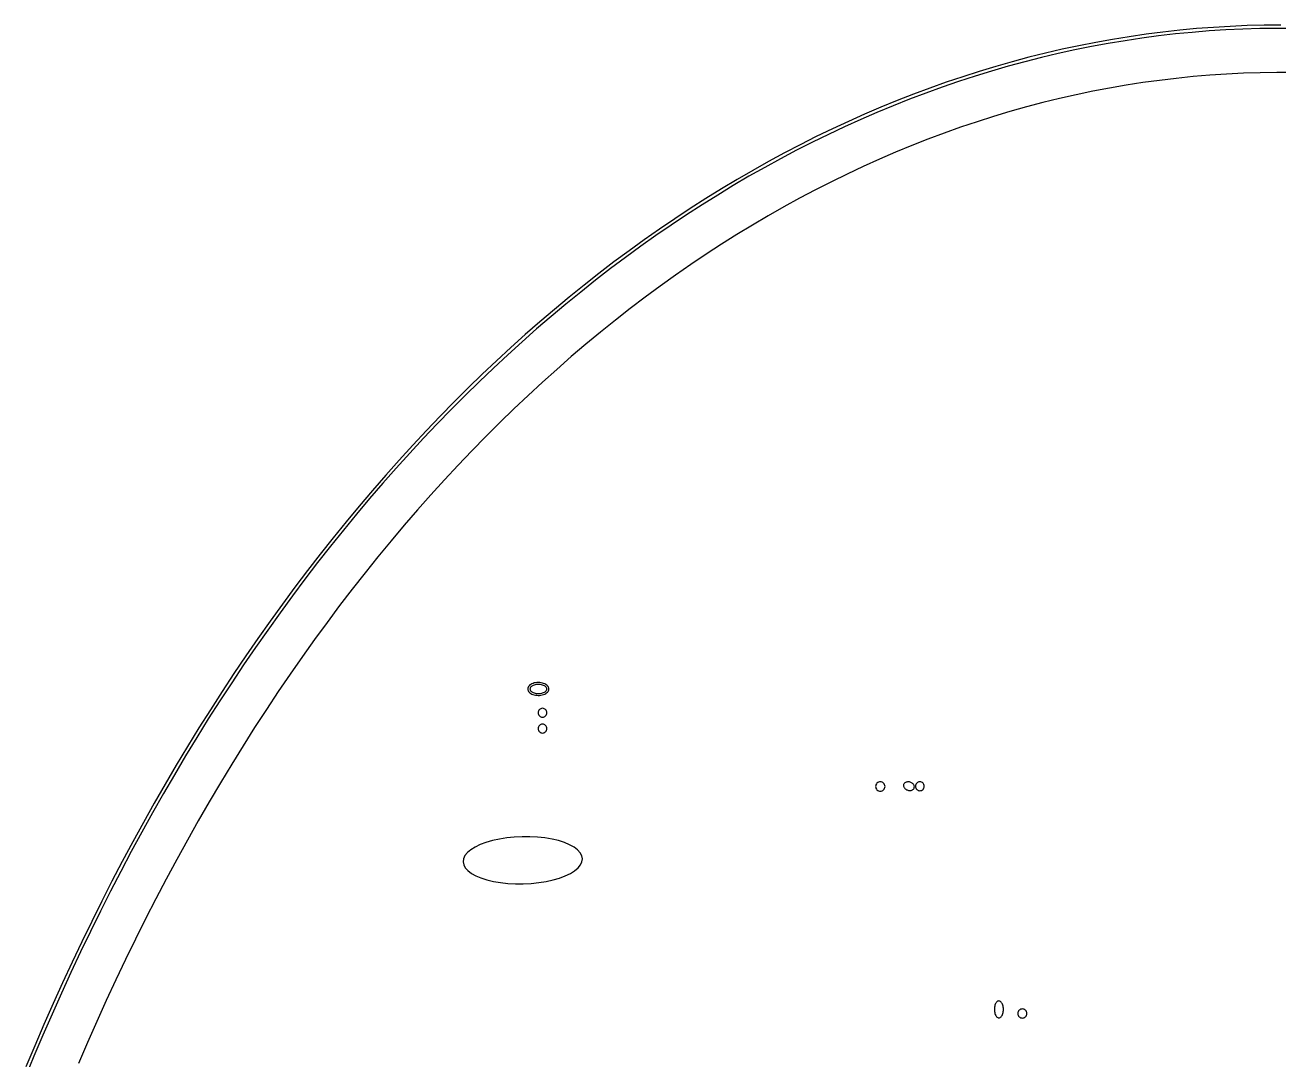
# Model space of a CAD drawing. Extents: x -4 to 217, y -26 to 302.
# Drawn here: x 12.2 to 106.2, y 224.3 to 301.8 of the extents above; entities that cross this region are included whole.
import ezdxf

# ---------------------------------------------------------------- set-up
doc = ezdxf.new("R2010")
doc.units = 0

msp = doc.modelspace()

# ---------------------------------------------------------------- linework, layer by layer
at = {"layer": 'CIRCLES'}
for p, q in [((50.662, 250.361), (50.656, 250.296)), ((50.656, 250.296), (50.662, 250.231)), ((50.681, 250.424), (50.662, 250.361)), ((50.662, 250.231), (50.681, 250.168)), ((50.712, 250.482), (50.681, 250.424)), ((50.681, 250.168), (50.712, 250.11)), ((50.754, 250.532), (50.712, 250.482)), ((50.712, 250.11), (50.754, 250.059)), ((50.805, 250.574), (50.754, 250.532)), ((50.754, 250.059), (50.805, 250.018)), ((50.862, 250.605), (50.805, 250.574)), ((50.805, 250.018), (50.862, 249.987)), ((50.925, 250.624), (50.862, 250.605)), ((50.862, 249.987), (50.925, 249.968)), ((50.99, 250.631), (50.925, 250.624)), ((50.925, 249.968), (50.99, 249.961)), ((51.056, 250.624), (50.99, 250.631)), ((50.99, 249.961), (51.056, 249.968)), ((51.119, 250.605), (51.056, 250.624)), ((51.056, 249.968), (51.119, 249.987)), ((51.176, 250.574), (51.119, 250.605)), ((51.119, 249.987), (51.176, 250.018)), ((51.227, 250.532), (51.176, 250.574)), ((51.176, 250.018), (51.227, 250.059)), ((51.269, 250.482), (51.227, 250.532)), ((51.227, 250.059), (51.269, 250.11)), ((51.3, 250.424), (51.269, 250.482)), ((51.269, 250.11), (51.3, 250.168)), ((51.319, 250.361), (51.3, 250.424)), ((51.3, 250.168), (51.319, 250.231)), ((51.325, 250.296), (51.319, 250.361)), ((51.319, 250.231), (51.325, 250.296)), ((50.662, 249.176), (50.656, 249.111)), ((50.656, 249.111), (50.662, 249.045)), ((50.681, 249.239), (50.662, 249.176)), ((50.662, 249.045), (50.681, 248.982)), ((50.712, 249.296), (50.681, 249.239)), ((50.754, 249.347), (50.712, 249.296)), ((50.805, 249.389), (50.754, 249.347)), ((50.862, 249.42), (50.805, 249.389)), ((50.925, 249.439), (50.862, 249.42)), ((50.99, 249.445), (50.925, 249.439)), ((51.056, 249.439), (50.99, 249.445)), ((51.119, 249.42), (51.056, 249.439)), ((51.176, 249.389), (51.119, 249.42)), ((51.227, 249.347), (51.176, 249.389)), ((51.269, 249.296), (51.227, 249.347)), ((51.3, 249.239), (51.269, 249.296)), ((51.319, 249.176), (51.3, 249.239)), ((51.3, 248.982), (51.319, 249.045)), ((51.325, 249.111), (51.319, 249.176)), ((51.319, 249.045), (51.325, 249.111)), ((50.681, 248.982), (50.712, 248.925)), ((50.712, 248.925), (50.754, 248.874)), ((50.754, 248.874), (50.805, 248.832)), ((50.805, 248.832), (50.862, 248.801)), ((50.862, 248.801), (50.925, 248.782)), ((50.925, 248.782), (50.99, 248.776)), ((50.99, 248.776), (51.056, 248.782)), ((51.056, 248.782), (51.119, 248.801)), ((51.119, 248.801), (51.176, 248.832)), ((51.176, 248.832), (51.227, 248.874)), ((51.227, 248.874), (51.269, 248.925)), ((51.269, 248.925), (51.3, 248.982)), ((75.96, 244.84), (75.954, 244.771)), ((75.954, 244.771), (75.96, 244.703)), ((75.98, 244.906), (75.96, 244.84)), ((75.96, 244.703), (75.98, 244.637)), ((76.013, 244.967), (75.98, 244.906)), ((75.98, 244.637), (76.013, 244.576)), ((76.057, 245.02), (76.013, 244.967)), ((76.013, 244.576), (76.057, 244.522)), ((76.11, 245.064), (76.057, 245.02)), ((76.057, 244.522), (76.11, 244.478)), ((76.171, 245.097), (76.11, 245.064)), ((76.11, 244.478), (76.171, 244.446)), ((76.237, 245.117), (76.171, 245.097)), ((76.171, 244.446), (76.237, 244.426)), ((76.306, 245.124), (76.237, 245.117)), ((76.237, 244.426), (76.306, 244.419)), ((76.375, 245.117), (76.306, 245.124)), ((76.306, 244.419), (76.375, 244.426)), ((76.441, 245.097), (76.375, 245.117)), ((76.375, 244.426), (76.441, 244.446)), ((76.502, 245.064), (76.441, 245.097)), ((76.441, 244.446), (76.502, 244.478)), ((76.555, 245.02), (76.502, 245.064)), ((76.502, 244.478), (76.555, 244.522)), ((76.599, 244.967), (76.555, 245.02)), ((76.555, 244.522), (76.599, 244.576)), ((76.631, 244.906), (76.599, 244.967)), ((76.599, 244.576), (76.631, 244.637)), ((76.651, 244.84), (76.631, 244.906)), ((76.631, 244.637), (76.651, 244.703)), ((76.658, 244.771), (76.651, 244.84)), ((76.651, 244.703), (76.658, 244.771)), ((78.941, 244.858), (78.934, 244.792)), ((78.934, 244.792), (78.941, 244.727)), ((78.96, 244.921), (78.941, 244.858)), ((78.941, 244.727), (78.96, 244.664)), ((78.991, 244.978), (78.96, 244.921)), ((78.96, 244.664), (78.991, 244.607)), ((79.033, 245.029), (78.991, 244.978)), ((78.991, 244.607), (79.033, 244.556)), ((79.083, 245.071), (79.033, 245.029)), ((79.033, 244.556), (79.083, 244.514)), ((79.141, 245.102), (79.083, 245.071)), ((79.083, 244.514), (79.141, 244.483)), ((79.204, 245.121), (79.141, 245.102)), ((79.141, 244.483), (79.204, 244.464)), ((79.269, 245.127), (79.204, 245.121)), ((79.204, 244.464), (79.269, 244.458)), ((79.334, 245.121), (79.269, 245.127)), ((79.269, 244.458), (79.334, 244.464)), ((79.397, 245.102), (79.334, 245.121)), ((79.334, 244.464), (79.397, 244.483)), ((79.455, 245.071), (79.397, 245.102)), ((79.397, 244.483), (79.455, 244.514)), ((79.506, 245.029), (79.455, 245.071)), ((79.455, 244.514), (79.506, 244.556)), ((79.547, 244.978), (79.506, 245.029)), ((79.506, 244.556), (79.547, 244.607)), ((79.578, 244.921), (79.547, 244.978)), ((79.547, 244.607), (79.578, 244.664)), ((79.597, 244.858), (79.578, 244.921)), ((79.578, 244.664), (79.597, 244.727)), ((79.604, 244.792), (79.597, 244.858)), ((79.597, 244.727), (79.604, 244.792)), ((86.618, 227.82), (86.611, 227.753)), ((86.611, 227.753), (86.618, 227.687)), ((86.637, 227.884), (86.618, 227.82)), ((86.618, 227.687), (86.637, 227.623)), ((86.669, 227.943), (86.637, 227.884)), ((86.637, 227.623), (86.669, 227.564)), ((86.711, 227.995), (86.669, 227.943)), ((86.669, 227.564), (86.711, 227.512)), ((86.763, 228.037), (86.711, 227.995)), ((86.711, 227.512), (86.763, 227.47)), ((86.822, 228.069), (86.763, 228.037)), ((86.763, 227.47), (86.822, 227.438)), ((86.886, 228.088), (86.822, 228.069)), ((86.822, 227.438), (86.886, 227.419)), ((86.953, 228.095), (86.886, 228.088)), ((86.886, 227.419), (86.953, 227.412)), ((87.019, 228.088), (86.953, 228.095)), ((86.953, 227.412), (87.019, 227.419)), ((87.083, 228.069), (87.019, 228.088)), ((87.019, 227.419), (87.083, 227.438)), ((87.142, 228.037), (87.083, 228.069)), ((87.083, 227.438), (87.142, 227.47)), ((87.194, 227.995), (87.142, 228.037)), ((87.142, 227.47), (87.194, 227.512)), ((87.236, 227.943), (87.194, 227.995)), ((87.194, 227.512), (87.236, 227.564)), ((87.268, 227.884), (87.236, 227.943)), ((87.236, 227.564), (87.268, 227.623)), ((87.287, 227.82), (87.268, 227.884)), ((87.268, 227.623), (87.287, 227.687)), ((87.294, 227.753), (87.287, 227.82)), ((87.287, 227.687), (87.294, 227.753))]:
    msp.add_line(p, q, dxfattribs=at)
at = {"layer": 'ELLIPSES'}
for p, q in [((101.269, 301.674), (100.005, 301.577)), ((102.533, 301.749), (101.269, 301.674)), ((103.797, 301.803), (102.533, 301.749)), ((105.062, 301.835), (103.797, 301.803)), ((106.327, 301.846), (105.062, 301.835)), ((93.704, 300.771), (92.448, 300.546)), ((94.645, 300.676), (93.388, 300.466)), ((94.962, 300.975), (93.704, 300.771)), ((95.903, 300.864), (94.645, 300.676)), ((96.221, 301.158), (94.962, 300.975)), ((97.162, 301.031), (95.903, 300.864)), ((97.481, 301.319), (96.221, 301.158)), ((98.423, 301.177), (97.162, 301.031)), ((98.743, 301.459), (97.481, 301.319)), ((99.685, 301.301), (98.423, 301.177)), ((100.005, 301.577), (98.743, 301.459)), ((100.947, 301.403), (99.685, 301.301)), ((102.211, 301.484), (100.947, 301.403)), ((103.475, 301.543), (102.211, 301.484)), ((104.739, 301.581), (103.475, 301.543)), ((106.003, 301.597), (104.739, 301.581)), ((107.268, 301.592), (106.003, 301.597)), ((88.692, 299.742), (87.445, 299.431)), ((89.942, 300.031), (88.692, 299.742)), ((90.88, 299.982), (89.629, 299.708)), ((91.194, 300.299), (89.942, 300.031)), ((92.133, 300.235), (90.88, 299.982)), ((92.448, 300.546), (91.194, 300.299)), ((93.388, 300.466), (92.133, 300.235)), ((86.199, 299.099), (84.957, 298.746)), ((87.134, 299.096), (85.89, 298.758)), ((87.445, 299.431), (86.199, 299.099)), ((88.38, 299.413), (87.134, 299.096)), ((89.629, 299.708), (88.38, 299.413)), ((82.48, 297.977), (81.247, 297.561)), ((83.411, 298.019), (82.175, 297.617)), ((83.717, 298.372), (82.48, 297.977)), ((84.649, 298.399), (83.411, 298.019)), ((84.957, 298.746), (83.717, 298.372)), ((85.89, 298.758), (84.649, 298.399)), ((99.739, 297.98), (98.484, 297.853)), ((100.995, 298.086), (99.739, 297.98)), ((102.253, 298.169), (100.995, 298.086)), ((103.51, 298.23), (102.253, 298.169)), ((104.768, 298.269), (103.51, 298.23)), ((106.027, 298.286), (104.768, 298.269)), ((107.285, 298.28), (106.027, 298.286)), ((80.017, 297.124), (78.79, 296.666)), ((80.943, 297.195), (79.714, 296.752)), ((81.247, 297.561), (80.017, 297.124)), ((82.175, 297.617), (80.943, 297.195)), ((93.474, 297.12), (92.226, 296.881)), ((94.724, 297.336), (93.474, 297.12)), ((95.976, 297.531), (94.724, 297.336)), ((97.229, 297.703), (95.976, 297.531)), ((98.484, 297.853), (97.229, 297.703)), ((77.566, 296.187), (76.347, 295.687)), ((78.489, 296.287), (77.267, 295.802)), ((78.79, 296.666), (77.566, 296.187)), ((79.714, 296.752), (78.489, 296.287)), ((88.493, 296.034), (87.254, 295.707)), ((89.735, 296.338), (88.493, 296.034)), ((90.979, 296.621), (89.735, 296.338)), ((92.226, 296.881), (90.979, 296.621)), ((75.132, 295.167), (73.92, 294.626)), ((76.05, 295.296), (74.836, 294.769)), ((76.347, 295.687), (75.132, 295.167)), ((77.267, 295.802), (76.05, 295.296)), ((86.017, 295.359), (84.783, 294.989)), ((87.254, 295.707), (86.017, 295.359)), ((73.626, 294.222), (72.421, 293.654)), ((73.92, 294.626), (72.713, 294.064)), ((74.836, 294.769), (73.626, 294.222)), ((82.324, 294.183), (81.1, 293.747)), ((83.552, 294.596), (82.324, 294.183)), ((84.783, 294.989), (83.552, 294.596)), ((71.51, 293.482), (70.312, 292.88)), ((72.421, 293.654), (71.22, 293.066)), ((72.713, 294.064), (71.51, 293.482)), ((79.879, 293.29), (78.662, 292.811)), ((81.1, 293.747), (79.879, 293.29)), ((69.119, 292.257), (67.93, 291.614)), ((70.024, 292.457), (68.833, 291.827)), ((70.312, 292.88), (69.119, 292.257)), ((71.22, 293.066), (70.024, 292.457)), ((77.448, 292.311), (76.239, 291.79)), ((78.662, 292.811), (77.448, 292.311)), ((67.93, 291.614), (66.747, 290.951)), ((68.833, 291.827), (67.646, 291.178)), ((76.239, 291.79), (75.033, 291.247)), ((66.465, 290.508), (65.289, 289.818)), ((66.747, 290.951), (65.568, 290.267)), ((67.646, 291.178), (66.465, 290.508)), ((73.832, 290.682), (72.636, 290.097)), ((75.033, 291.247), (73.832, 290.682)), ((64.396, 289.564), (63.228, 288.84)), ((65.289, 289.818), (64.118, 289.108)), ((65.568, 290.267), (64.396, 289.564)), ((71.444, 289.49), (70.258, 288.863)), ((72.636, 290.097), (71.444, 289.49)), ((63.228, 288.84), (62.066, 288.097)), ((64.118, 289.108), (62.953, 288.378)), ((70.258, 288.863), (69.076, 288.214)), ((61.794, 287.629), (60.64, 286.859)), ((62.066, 288.097), (60.91, 287.334)), ((62.953, 288.378), (61.794, 287.629)), ((67.899, 287.545), (66.728, 286.855)), ((69.076, 288.214), (67.899, 287.545)), ((60.64, 286.859), (59.492, 286.07)), ((60.91, 287.334), (59.76, 286.552)), ((66.728, 286.855), (65.562, 286.144)), ((58.617, 285.75), (57.479, 284.929)), ((59.492, 286.07), (58.351, 285.262)), ((59.76, 286.552), (58.617, 285.75)), ((65.562, 286.144), (64.402, 285.412)), ((57.479, 284.929), (56.348, 284.088)), ((58.351, 285.262), (57.216, 284.434)), ((64.402, 285.412), (63.247, 284.661)), ((56.348, 284.088), (55.223, 283.228)), ((57.216, 284.434), (56.088, 283.587)), ((62.099, 283.888), (60.957, 283.096)), ((63.247, 284.661), (62.099, 283.888)), ((55.223, 283.228), (54.106, 282.349)), ((56.088, 283.587), (54.966, 282.72)), ((60.957, 283.096), (59.821, 282.283)), ((54.106, 282.349), (52.995, 281.451)), ((54.966, 282.72), (53.851, 281.835)), ((59.821, 282.283), (58.691, 281.45)), ((52.995, 281.451), (51.891, 280.535)), ((53.851, 281.835), (52.743, 280.93)), ((58.691, 281.45), (57.569, 280.598)), ((51.641, 280.007), (50.548, 279.065)), ((51.891, 280.535), (50.794, 279.599)), ((52.743, 280.93), (51.641, 280.007)), ((57.569, 280.598), (56.452, 279.726)), ((50.548, 279.065), (49.461, 278.104)), ((50.794, 279.599), (49.704, 278.645)), ((56.452, 279.726), (55.343, 278.833)), ((49.704, 278.645), (48.622, 277.672)), ((55.343, 278.833), (54.241, 277.922)), ((48.622, 277.672), (47.548, 276.682)), ((49.461, 278.104), (48.382, 277.125)), ((54.241, 277.922), (53.147, 276.991)), ((47.548, 276.682), (46.481, 275.672)), ((48.382, 277.125), (47.311, 276.128)), ((53.147, 276.991), (52.059, 276.04)), ((46.481, 275.672), (45.422, 274.645)), ((47.311, 276.128), (46.247, 275.112)), ((52.059, 276.04), (50.979, 275.071)), ((45.422, 274.645), (44.371, 273.6)), ((46.247, 275.112), (45.191, 274.078)), ((50.979, 275.071), (49.907, 274.082)), ((44.371, 273.6), (43.328, 272.537)), ((45.191, 274.078), (44.144, 273.026)), ((49.907, 274.082), (48.843, 273.075)), ((43.328, 272.537), (42.294, 271.457)), ((44.144, 273.026), (43.104, 271.957)), ((48.843, 273.075), (47.786, 272.049)), ((43.104, 271.957), (42.073, 270.87)), ((47.786, 272.049), (46.738, 271.004)), ((42.073, 270.87), (41.051, 269.765)), ((42.294, 271.457), (41.268, 270.358)), ((46.738, 271.004), (45.698, 269.941)), ((41.051, 269.765), (40.037, 268.643)), ((41.268, 270.358), (40.25, 269.243)), ((45.698, 269.941), (44.667, 268.859)), ((40.25, 269.243), (39.241, 268.11)), ((44.667, 268.859), (43.644, 267.759)), ((39.241, 268.11), (38.241, 266.96)), ((40.037, 268.643), (39.031, 267.504)), ((38.241, 266.96), (37.25, 265.793)), ((39.031, 267.504), (38.035, 266.348)), ((43.644, 267.759), (42.63, 266.642)), ((38.035, 266.348), (37.048, 265.174)), ((42.63, 266.642), (41.624, 265.506)), ((37.048, 265.174), (36.069, 263.984)), ((37.25, 265.793), (36.268, 264.61)), ((41.624, 265.506), (40.628, 264.353)), ((36.268, 264.61), (35.296, 263.41)), ((40.628, 264.353), (39.64, 263.182)), ((35.296, 263.41), (34.332, 262.193)), ((36.069, 263.984), (35.101, 262.778)), ((39.64, 263.182), (38.663, 261.993)), ((34.332, 262.193), (33.378, 260.96)), ((35.101, 262.778), (34.141, 261.555)), ((34.141, 261.555), (33.191, 260.315)), ((38.663, 261.993), (37.694, 260.788)), ((33.191, 260.315), (32.251, 259.06)), ((33.378, 260.96), (32.434, 259.711)), ((37.694, 260.788), (36.735, 259.565)), ((32.434, 259.711), (31.499, 258.446)), ((36.735, 259.565), (35.785, 258.326)), ((31.499, 258.446), (30.574, 257.165)), ((32.251, 259.06), (31.32, 257.788)), ((31.32, 257.788), (30.399, 256.501)), ((35.785, 258.326), (34.846, 257.07)), ((30.574, 257.165), (29.659, 255.868)), ((34.846, 257.07), (33.916, 255.797)), ((29.659, 255.868), (28.755, 254.556)), ((30.399, 256.501), (29.489, 255.198)), ((33.916, 255.797), (32.997, 254.508)), ((29.489, 255.198), (28.588, 253.88)), ((28.588, 253.88), (27.698, 252.546)), ((28.755, 254.556), (27.86, 253.229)), ((32.997, 254.508), (32.087, 253.203)), ((27.86, 253.229), (26.976, 251.886)), ((32.087, 253.203), (31.188, 251.882)), ((26.976, 251.886), (26.102, 250.529)), ((27.698, 252.546), (26.818, 251.198)), ((31.188, 251.882), (30.3, 250.545)), ((49.892, 252.151), (49.884, 252.088)), ((49.884, 252.088), (49.891, 252.026)), ((49.891, 252.026), (49.91, 251.964)), ((49.912, 252.213), (49.892, 252.151)), ((49.91, 251.964), (49.943, 251.904)), ((49.946, 252.272), (49.912, 252.213)), ((49.943, 251.904), (49.989, 251.847)), ((49.992, 252.328), (49.946, 252.272)), ((49.989, 251.847), (50.046, 251.794)), ((50.05, 252.38), (49.992, 252.328)), ((50.119, 252.427), (50.05, 252.38)), ((50.058, 252.12), (50.053, 252.075)), ((50.053, 252.075), (50.059, 252.031)), ((50.074, 252.163), (50.058, 252.12)), ((50.059, 252.031), (50.075, 251.988)), ((50.1, 252.205), (50.074, 252.163)), ((50.075, 251.988), (50.102, 251.946)), ((50.137, 252.245), (50.1, 252.205)), ((50.102, 251.946), (50.139, 251.907)), ((50.197, 252.468), (50.119, 252.427)), ((50.183, 252.282), (50.137, 252.245)), ((50.139, 251.907), (50.185, 251.87)), ((50.237, 252.316), (50.183, 252.282)), ((50.185, 251.87), (50.24, 251.838)), ((50.283, 252.503), (50.197, 252.468)), ((50.299, 252.345), (50.237, 252.316)), ((50.24, 251.838), (50.302, 251.809)), ((50.376, 252.53), (50.283, 252.503)), ((50.368, 252.37), (50.299, 252.345)), ((50.442, 252.39), (50.368, 252.37)), ((50.475, 252.549), (50.376, 252.53)), ((50.52, 252.405), (50.442, 252.39)), ((50.576, 252.561), (50.475, 252.549)), ((50.601, 252.414), (50.52, 252.405)), ((50.68, 252.564), (50.576, 252.561)), ((50.684, 252.417), (50.601, 252.414)), ((50.783, 252.559), (50.68, 252.564)), ((50.766, 252.415), (50.684, 252.417)), ((50.847, 252.407), (50.766, 252.415)), ((50.884, 252.546), (50.783, 252.559)), ((50.926, 252.393), (50.847, 252.407)), ((50.982, 252.525), (50.884, 252.546)), ((51, 252.374), (50.926, 252.393)), ((51.075, 252.497), (50.982, 252.525)), ((51.069, 252.35), (51, 252.374)), ((51.131, 252.321), (51.069, 252.35)), ((51.072, 251.813), (51.134, 251.843)), ((51.161, 252.461), (51.075, 252.497)), ((51.186, 252.288), (51.131, 252.321)), ((51.134, 251.843), (51.188, 251.876)), ((51.238, 252.419), (51.161, 252.461)), ((51.232, 252.251), (51.186, 252.288)), ((51.188, 251.876), (51.234, 251.913)), ((51.269, 252.212), (51.232, 252.251)), ((51.234, 251.913), (51.271, 251.953)), ((51.306, 252.371), (51.238, 252.419)), ((51.296, 252.17), (51.269, 252.212)), ((51.271, 251.953), (51.297, 251.995)), ((51.312, 252.127), (51.296, 252.17)), ((51.297, 251.995), (51.313, 252.039)), ((51.302, 251.785), (51.36, 251.836)), ((51.363, 252.318), (51.306, 252.371)), ((51.318, 252.083), (51.312, 252.127)), ((51.313, 252.039), (51.318, 252.083)), ((51.36, 251.836), (51.406, 251.893)), ((51.409, 252.261), (51.363, 252.318)), ((51.406, 251.893), (51.44, 251.952)), ((51.442, 252.201), (51.409, 252.261)), ((51.44, 251.952), (51.46, 252.014)), ((51.461, 252.139), (51.442, 252.201)), ((51.46, 252.014), (51.468, 252.076)), ((51.468, 252.076), (51.461, 252.139)), ((26.818, 251.198), (25.948, 249.834)), ((50.046, 251.794), (50.114, 251.746)), ((50.114, 251.746), (50.191, 251.704)), ((50.191, 251.704), (50.277, 251.668)), ((50.277, 251.668), (50.37, 251.64)), ((50.302, 251.809), (50.371, 251.785)), ((50.37, 251.64), (50.468, 251.619)), ((50.371, 251.785), (50.445, 251.765)), ((50.445, 251.765), (50.524, 251.752)), ((50.468, 251.619), (50.569, 251.606)), ((50.524, 251.752), (50.605, 251.744)), ((50.569, 251.606), (50.672, 251.601)), ((50.605, 251.744), (50.687, 251.741)), ((50.672, 251.601), (50.776, 251.604)), ((50.687, 251.741), (50.77, 251.745)), ((50.77, 251.745), (50.851, 251.754)), ((50.776, 251.604), (50.877, 251.616)), ((50.851, 251.754), (50.929, 251.768)), ((50.877, 251.616), (50.976, 251.635)), ((50.929, 251.768), (51.003, 251.788)), ((50.976, 251.635), (51.069, 251.662)), ((51.003, 251.788), (51.072, 251.813)), ((51.069, 251.662), (51.155, 251.697)), ((51.155, 251.697), (51.233, 251.738)), ((51.233, 251.738), (51.302, 251.785)), ((26.102, 250.529), (25.239, 249.157)), ((30.3, 250.545), (29.421, 249.193)), ((25.239, 249.157), (24.386, 247.77)), ((25.948, 249.834), (25.09, 248.456)), ((29.421, 249.193), (28.554, 247.825)), ((25.09, 248.456), (24.241, 247.063)), ((24.386, 247.77), (23.544, 246.368)), ((28.554, 247.825), (27.698, 246.441)), ((23.544, 246.368), (22.713, 244.953)), ((24.241, 247.063), (23.404, 245.656)), ((27.698, 246.441), (26.852, 245.043)), ((23.404, 245.656), (22.578, 244.234)), ((22.713, 244.953), (21.893, 243.523)), ((26.852, 245.043), (26.017, 243.63)), ((78.046, 244.871), (78.045, 244.829)), ((78.045, 244.829), (78.05, 244.787)), ((78.055, 244.912), (78.046, 244.871)), ((78.05, 244.787), (78.062, 244.745)), ((78.07, 244.95), (78.055, 244.912)), ((78.062, 244.745), (78.081, 244.703)), ((78.091, 244.986), (78.07, 244.95)), ((78.081, 244.703), (78.107, 244.663)), ((78.119, 245.019), (78.091, 244.986)), ((78.107, 244.663), (78.138, 244.625)), ((78.153, 245.047), (78.119, 245.019)), ((78.138, 244.625), (78.174, 244.59)), ((78.191, 245.071), (78.153, 245.047)), ((78.174, 244.59), (78.215, 244.559)), ((78.234, 245.091), (78.191, 245.071)), ((78.215, 244.559), (78.261, 244.532)), ((78.281, 245.105), (78.234, 245.091)), ((78.261, 244.532), (78.309, 244.509)), ((78.331, 245.115), (78.281, 245.105)), ((78.309, 244.509), (78.36, 244.491)), ((78.383, 245.118), (78.331, 245.115)), ((78.36, 244.491), (78.413, 244.478)), ((78.435, 245.116), (78.383, 245.118)), ((78.413, 244.478), (78.466, 244.47)), ((78.489, 245.109), (78.435, 245.116)), ((78.466, 244.47), (78.519, 244.469)), ((78.541, 245.096), (78.489, 245.109)), ((78.519, 244.469), (78.57, 244.472)), ((78.592, 245.078), (78.541, 245.096)), ((78.57, 244.472), (78.62, 244.481)), ((78.64, 245.055), (78.592, 245.078)), ((78.62, 244.481), (78.667, 244.496)), ((78.686, 245.028), (78.64, 245.055)), ((78.667, 244.496), (78.71, 244.515)), ((78.727, 244.996), (78.686, 245.028)), ((78.71, 244.515), (78.748, 244.54)), ((78.763, 244.961), (78.727, 244.996)), ((78.748, 244.54), (78.782, 244.568)), ((78.795, 244.924), (78.763, 244.961)), ((78.782, 244.568), (78.81, 244.601)), ((78.82, 244.884), (78.795, 244.924)), ((78.81, 244.601), (78.831, 244.637)), ((78.839, 244.842), (78.82, 244.884)), ((78.831, 244.637), (78.847, 244.675)), ((78.851, 244.8), (78.839, 244.842)), ((78.847, 244.675), (78.855, 244.716)), ((78.857, 244.757), (78.851, 244.8)), ((78.855, 244.716), (78.857, 244.757)), ((21.893, 243.523), (21.084, 242.08)), ((22.578, 244.234), (21.763, 242.799)), ((26.017, 243.63), (25.194, 242.202)), ((21.763, 242.799), (20.958, 241.349)), ((21.084, 242.08), (20.286, 240.623)), ((25.194, 242.202), (24.382, 240.76)), ((20.286, 240.623), (19.5, 239.152)), ((20.958, 241.349), (20.166, 239.887)), ((24.382, 240.76), (23.581, 239.303)), ((46.753, 240.574), (46.317, 240.411)), ((47.235, 240.714), (46.753, 240.574)), ((47.757, 240.83), (47.235, 240.714)), ((48.308, 240.918), (47.757, 240.83)), ((48.88, 240.977), (48.308, 240.918)), ((49.463, 241.007), (48.88, 240.977)), ((50.047, 241.007), (49.463, 241.007)), ((50.621, 240.976), (50.047, 241.007)), ((51.176, 240.916), (50.621, 240.976)), ((51.703, 240.827), (51.176, 240.916)), ((52.192, 240.711), (51.703, 240.827)), ((52.636, 240.569), (52.192, 240.711)), ((53.025, 240.406), (52.636, 240.569)), ((20.166, 239.887), (19.384, 238.41)), ((45.363, 239.814), (45.18, 239.59)), ((45.616, 240.027), (45.363, 239.814)), ((45.936, 240.227), (45.616, 240.027)), ((46.317, 240.411), (45.936, 240.227)), ((53.355, 240.222), (53.025, 240.406)), ((53.618, 240.021), (53.355, 240.222)), ((53.812, 239.807), (53.618, 240.021)), ((53.932, 239.584), (53.812, 239.807)), ((19.5, 239.152), (18.725, 237.669)), ((23.581, 239.303), (22.792, 237.833)), ((45.072, 239.361), (45.04, 239.129)), ((45.04, 239.129), (45.084, 238.9)), ((45.18, 239.59), (45.072, 239.361)), ((45.084, 238.9), (45.203, 238.676)), ((45.203, 238.676), (45.397, 238.462)), ((53.399, 238.456), (53.652, 238.67)), ((53.652, 238.67), (53.835, 238.893)), ((53.835, 238.893), (53.943, 239.123)), ((53.976, 239.354), (53.932, 239.584)), ((53.943, 239.123), (53.976, 239.354)), ((19.384, 238.41), (18.614, 236.921)), ((22.792, 237.833), (22.014, 236.348)), ((45.397, 238.462), (45.661, 238.262)), ((45.661, 238.262), (45.99, 238.078)), ((45.99, 238.078), (46.38, 237.914)), ((46.38, 237.914), (46.823, 237.773)), ((46.823, 237.773), (47.312, 237.657)), ((51.258, 237.654), (51.78, 237.769)), ((51.78, 237.769), (52.263, 237.91)), ((52.263, 237.91), (52.698, 238.073)), ((52.698, 238.073), (53.079, 238.256)), ((53.079, 238.256), (53.399, 238.456)), ((18.614, 236.921), (17.856, 235.418)), ((18.725, 237.669), (17.962, 236.172)), ((47.312, 237.657), (47.839, 237.568)), ((47.839, 237.568), (48.394, 237.508)), ((48.394, 237.508), (48.968, 237.477)), ((48.968, 237.477), (49.552, 237.476)), ((49.552, 237.476), (50.135, 237.506)), ((50.135, 237.506), (50.707, 237.566)), ((50.707, 237.566), (51.258, 237.654)), ((17.962, 236.172), (17.21, 234.662)), ((22.014, 236.348), (21.248, 234.85)), ((17.856, 235.418), (17.109, 233.903)), ((17.21, 234.662), (16.47, 233.139)), ((21.248, 234.85), (20.494, 233.338)), ((16.47, 233.139), (15.741, 231.604)), ((17.109, 233.903), (16.374, 232.375)), ((20.494, 233.338), (19.752, 231.814)), ((16.374, 232.375), (15.651, 230.834)), ((15.741, 231.604), (15.025, 230.057)), ((19.752, 231.814), (19.021, 230.276)), ((15.651, 230.834), (14.939, 229.281)), ((19.021, 230.276), (18.303, 228.725)), ((14.939, 229.281), (14.24, 227.717)), ((15.025, 230.057), (14.32, 228.498)), ((14.32, 228.498), (13.628, 226.927)), ((18.303, 228.725), (17.597, 227.162)), ((84.896, 228.377), (84.877, 228.302)), ((84.92, 228.446), (84.896, 228.377)), ((84.949, 228.508), (84.92, 228.446)), ((84.982, 228.563), (84.949, 228.508)), ((85.018, 228.609), (84.982, 228.563)), ((85.058, 228.646), (85.018, 228.609)), ((85.099, 228.673), (85.058, 228.646)), ((85.143, 228.689), (85.099, 228.673)), ((85.187, 228.695), (85.143, 228.689)), ((85.231, 228.69), (85.187, 228.695)), ((85.274, 228.674), (85.231, 228.69)), ((85.316, 228.647), (85.274, 228.674)), ((85.356, 228.611), (85.316, 228.647)), ((85.393, 228.565), (85.356, 228.611)), ((85.427, 228.511), (85.393, 228.565)), ((85.456, 228.449), (85.427, 228.511)), ((85.481, 228.38), (85.456, 228.449)), ((85.501, 228.306), (85.481, 228.38)), ((14.24, 227.717), (13.553, 226.14)), ((84.855, 228.143), (84.852, 228.06)), ((84.852, 228.06), (84.856, 227.978)), ((84.863, 228.224), (84.855, 228.143)), ((84.856, 227.978), (84.865, 227.897)), ((84.877, 228.302), (84.863, 228.224)), ((84.865, 227.897), (84.88, 227.818)), ((84.88, 227.818), (84.9, 227.744)), ((84.9, 227.744), (84.925, 227.676)), ((84.925, 227.676), (84.954, 227.614)), ((84.954, 227.614), (84.988, 227.559)), ((84.988, 227.559), (85.025, 227.513)), ((85.025, 227.513), (85.065, 227.477)), ((85.065, 227.477), (85.107, 227.451)), ((85.107, 227.451), (85.15, 227.435)), ((85.15, 227.435), (85.194, 227.43)), ((85.194, 227.43), (85.238, 227.435)), ((85.238, 227.435), (85.282, 227.452)), ((85.282, 227.452), (85.323, 227.479)), ((85.323, 227.479), (85.363, 227.515)), ((85.363, 227.515), (85.399, 227.562)), ((85.399, 227.562), (85.432, 227.616)), ((85.432, 227.616), (85.461, 227.679)), ((85.461, 227.679), (85.485, 227.748)), ((85.485, 227.748), (85.504, 227.822)), ((85.516, 228.228), (85.501, 228.306)), ((85.504, 227.822), (85.518, 227.9)), ((85.525, 228.147), (85.516, 228.228)), ((85.518, 227.9), (85.526, 227.982)), ((85.529, 228.064), (85.525, 228.147)), ((85.526, 227.982), (85.529, 228.064)), ((13.628, 226.927), (12.948, 225.344)), ((17.597, 227.162), (16.904, 225.586)), ((13.553, 226.14), (12.879, 224.552)), ((16.904, 225.586), (16.223, 223.999)), ((12.948, 225.344), (12.28, 223.749)), ((12.879, 224.552), (12.216, 222.952))]:
    msp.add_line(p, q, dxfattribs=at)

doc.saveas('drawing.dxf')
